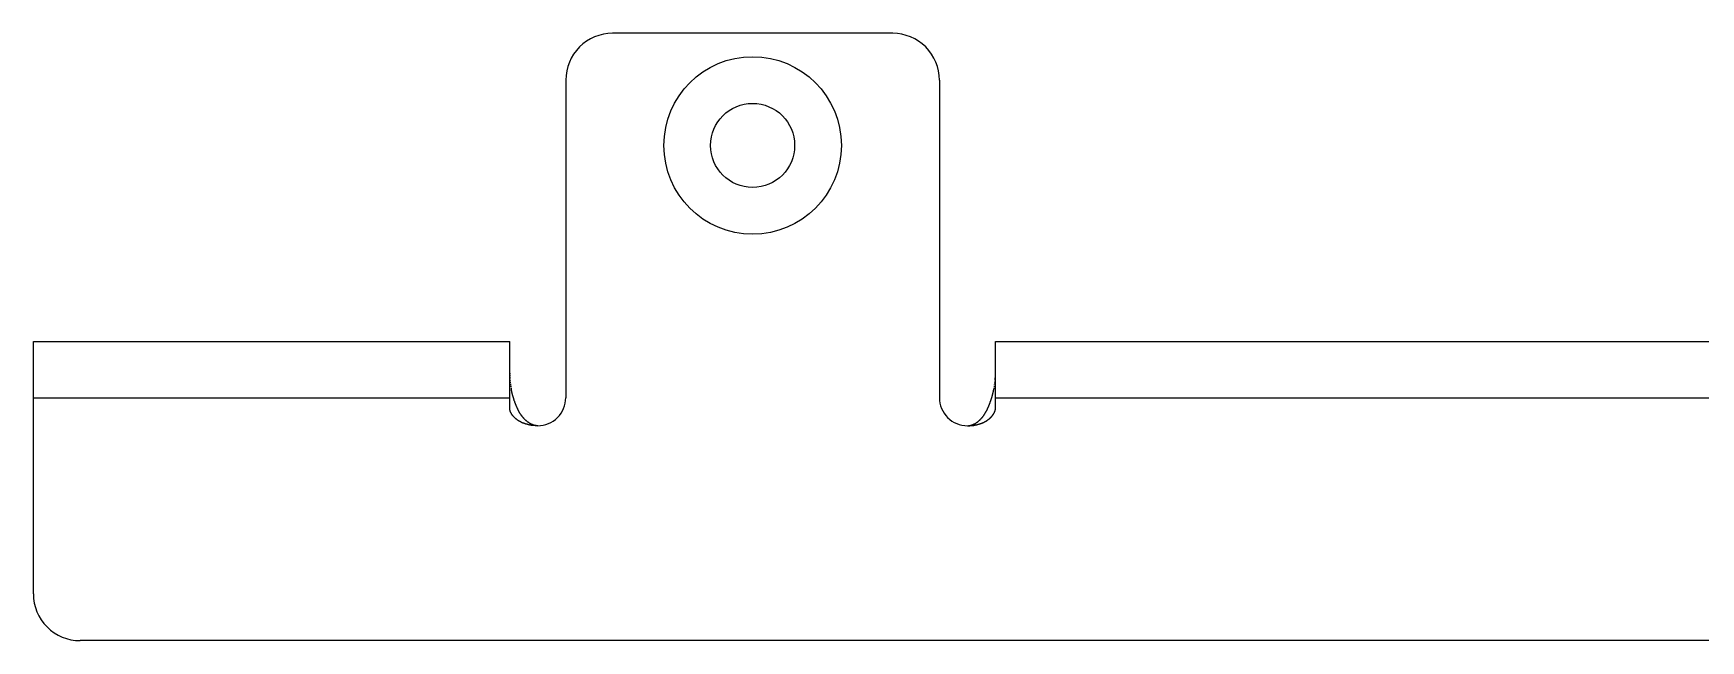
# Model space of a CAD drawing. Extents: x 365 to 1810, y 642 to 1032.
# Drawn here: x 630.3 to 808.8, y 967.2 to 1032.2 of the extents above; entities that cross this region are included whole.
import ezdxf

# ---------------------------------------------------------------- set-up
doc = ezdxf.new("R2010")
doc.units = 0
doc.linetypes.add('HIDDEN', pattern=[0.2, 0.1, -0.1])
doc.layers.add('geometry', color=8, linetype='Continuous')

msp = doc.modelspace()

# ---------------------------------------------------------------- linework, layer by layer
at = {"layer": 'geometry', "linetype": 'CONTINUOUS'}
for points in [[(692.35, 1032.22, 0.414214), (687.35, 1027.22)], [(727.35, 1027.22, 0.414214), (722.35, 1032.22)], [(684.35, 990.22, 0.414214), (687.35, 993.22)], [(727.35, 993.22, 0.414214), (730.35, 990.22)], [(630.35, 972.22, 0.414214), (635.35, 967.22)]]:
    msp.add_lwpolyline(points, format="xyb", dxfattribs=at)
for points in [[(722.35, 1032.22), (692.35, 1032.22)], [(687.35, 1027.22), (687.35, 993.22)], [(727.35, 1027.22), (727.35, 993.22)], [(630.35, 972.22), (630.35, 999.22)], [(630.35, 999.22), (681.35, 999.22)], [(681.35, 992.09), (681.35, 999.22)], [(733.35, 992.09), (733.35, 999.22)], [(733.35, 999.22), (935.35, 999.22)], [(630.35, 993.22), (681.35, 993.22)], [(681.52, 994.12), (681.51, 994.15)], [(681.52, 994.1), (681.52, 994.12)], [(681.53, 994.07), (681.52, 994.1)], [(681.53, 994.04), (681.53, 994.07)], [(681.54, 994.02), (681.53, 994.04)], [(681.54, 993.99), (681.54, 994.02)], [(681.55, 993.97), (681.54, 993.99)], [(681.55, 993.94), (681.55, 993.97)], [(681.56, 993.91), (681.55, 993.94)], [(681.57, 993.89), (681.56, 993.91)], [(681.57, 993.86), (681.57, 993.89)], [(681.58, 993.83), (681.57, 993.86)], [(681.58, 993.81), (681.58, 993.83)], [(681.59, 993.78), (681.58, 993.81)], [(681.6, 993.75), (681.59, 993.78)], [(681.6, 993.73), (681.6, 993.75)], [(681.61, 993.7), (681.6, 993.73)], [(681.62, 993.68), (681.61, 993.7)], [(681.62, 993.65), (681.62, 993.68)], [(681.63, 993.62), (681.62, 993.65)], [(681.63, 993.6), (681.63, 993.62)], [(681.64, 993.57), (681.63, 993.6)], [(681.65, 993.55), (681.64, 993.57)], [(681.65, 993.52), (681.65, 993.55)], [(681.66, 993.49), (681.65, 993.52)], [(681.67, 993.47), (681.66, 993.49)], [(681.68, 993.44), (681.67, 993.47)], [(681.68, 993.42), (681.68, 993.44)], [(681.69, 993.39), (681.68, 993.42)], [(681.7, 993.36), (681.69, 993.39)], [(681.71, 993.34), (681.7, 993.36)], [(681.71, 993.31), (681.71, 993.34)], [(681.72, 993.29), (681.71, 993.31)], [(681.73, 993.26), (681.72, 993.29)], [(681.74, 993.24), (681.73, 993.26)], [(681.74, 993.21), (681.74, 993.24)], [(681.75, 993.18), (681.74, 993.21)], [(681.76, 993.16), (681.75, 993.18)], [(681.77, 993.13), (681.76, 993.16)], [(681.78, 993.11), (681.77, 993.13)], [(681.78, 993.08), (681.78, 993.11)], [(681.79, 993.05), (681.78, 993.08)], [(681.8, 993.03), (681.79, 993.05)], [(681.81, 993), (681.8, 993.03)], [(681.82, 992.98), (681.81, 993)], [(681.83, 992.95), (681.82, 992.98)], [(681.83, 992.93), (681.83, 992.95)], [(681.84, 992.9), (681.83, 992.93)], [(681.85, 992.88), (681.84, 992.9)], [(681.86, 992.85), (681.85, 992.88)], [(681.87, 992.83), (681.86, 992.85)], [(681.88, 992.8), (681.87, 992.83)], [(681.89, 992.77), (681.88, 992.8)], [(681.9, 992.75), (681.89, 992.77)], [(681.91, 992.72), (681.9, 992.75)], [(681.92, 992.7), (681.91, 992.72)], [(681.92, 992.67), (681.92, 992.7)], [(681.93, 992.65), (681.92, 992.67)], [(681.94, 992.62), (681.93, 992.65)], [(681.95, 992.6), (681.94, 992.62)], [(681.96, 992.57), (681.95, 992.6)], [(681.97, 992.55), (681.96, 992.57)], [(681.98, 992.52), (681.97, 992.55)], [(681.99, 992.5), (681.98, 992.52)], [(682, 992.47), (681.99, 992.5)], [(682.01, 992.45), (682, 992.47)], [(732.68, 992.45), (732.69, 992.47)], [(732.69, 992.47), (732.7, 992.5)], [(732.7, 992.5), (732.71, 992.52)], [(732.71, 992.52), (732.72, 992.55)], [(732.72, 992.55), (732.73, 992.57)], [(732.73, 992.57), (732.74, 992.6)], [(732.74, 992.6), (732.75, 992.62)], [(732.75, 992.62), (732.76, 992.65)], [(732.76, 992.65), (732.77, 992.67)], [(732.77, 992.67), (732.78, 992.7)], [(732.78, 992.7), (732.79, 992.72)], [(732.79, 992.72), (732.8, 992.75)], [(732.8, 992.77), (732.81, 992.8)], [(732.8, 992.75), (732.8, 992.77)], [(732.81, 992.8), (732.82, 992.83)], [(732.82, 992.83), (732.83, 992.85)], [(732.83, 992.85), (732.84, 992.88)], [(732.84, 992.88), (732.85, 992.9)], [(732.85, 992.9), (732.86, 992.93)], [(732.86, 992.93), (732.87, 992.95)], [(732.87, 992.95), (732.88, 992.98)], [(732.88, 993), (732.89, 993.03)], [(732.88, 992.98), (732.88, 993)], [(732.89, 993.03), (732.9, 993.05)], [(732.9, 993.05), (732.91, 993.08)], [(732.91, 993.08), (732.92, 993.11)], [(732.92, 993.13), (732.93, 993.16)], [(732.92, 993.11), (732.92, 993.13)], [(732.93, 993.16), (732.94, 993.18)], [(732.94, 993.18), (732.95, 993.21)], [(732.95, 993.21), (732.96, 993.24)], [(732.96, 993.26), (732.97, 993.29)], [(732.96, 993.24), (732.96, 993.26)], [(732.97, 993.29), (732.98, 993.31)], [(732.98, 993.31), (732.99, 993.34)], [(732.99, 993.36), (733, 993.39)], [(732.99, 993.34), (732.99, 993.36)], [(733, 993.39), (733.01, 993.42)], [(733.01, 993.42), (733.02, 993.44)], [(733.02, 993.47), (733.03, 993.49)], [(733.02, 993.44), (733.02, 993.47)], [(733.03, 993.49), (733.04, 993.52)], [(733.04, 993.55), (733.05, 993.57)], [(733.04, 993.52), (733.04, 993.55)], [(733.05, 993.57), (733.06, 993.6)], [(733.06, 993.62), (733.07, 993.65)], [(733.06, 993.6), (733.06, 993.62)], [(733.07, 993.65), (733.08, 993.68)], [(733.08, 993.7), (733.09, 993.73)], [(733.08, 993.68), (733.08, 993.7)], [(733.09, 993.73), (733.1, 993.75)], [(733.1, 993.78), (733.11, 993.81)], [(733.1, 993.75), (733.1, 993.78)], [(733.11, 993.83), (733.12, 993.86)], [(733.11, 993.81), (733.11, 993.83)], [(733.12, 993.86), (733.13, 993.89)], [(733.13, 993.91), (733.14, 993.94)], [(733.13, 993.89), (733.13, 993.91)], [(733.14, 993.97), (733.15, 993.99)], [(733.14, 993.94), (733.14, 993.97)], [(733.15, 994.02), (733.16, 994.04)], [(733.15, 993.99), (733.15, 994.02)], [(733.16, 994.07), (733.17, 994.1)], [(733.16, 994.04), (733.16, 994.07)], [(733.17, 994.1), (733.17, 994.12)], [(733.17, 994.12), (733.18, 994.15)], [(733.35, 993.22), (935.35, 993.22)], [(681.35, 992.06), (681.35, 992.09)], [(681.35, 992.04), (681.35, 992.06)], [(681.35, 992.02), (681.35, 992.04)], [(681.35, 991.99), (681.35, 992.02)], [(681.35, 991.97), (681.35, 991.99)], [(681.36, 991.95), (681.35, 991.97)], [(681.36, 991.92), (681.36, 991.95)], [(681.37, 991.9), (681.36, 991.92)], [(681.37, 991.88), (681.37, 991.9)], [(681.38, 991.85), (681.37, 991.88)], [(681.38, 991.83), (681.38, 991.85)], [(681.39, 991.81), (681.38, 991.83)], [(681.4, 991.79), (681.39, 991.81)], [(681.4, 991.76), (681.4, 991.79)], [(681.41, 991.74), (681.4, 991.76)], [(681.42, 991.72), (681.41, 991.74)], [(681.43, 991.7), (681.42, 991.72)], [(681.44, 991.67), (681.43, 991.7)], [(681.45, 991.65), (681.44, 991.67)], [(681.46, 991.63), (681.45, 991.65)], [(681.47, 991.61), (681.46, 991.63)], [(681.48, 991.59), (681.47, 991.61)], [(681.49, 991.57), (681.48, 991.59)], [(681.5, 991.55), (681.49, 991.57)], [(681.52, 991.52), (681.5, 991.55)], [(681.53, 991.5), (681.52, 991.52)], [(681.54, 991.48), (681.53, 991.5)], [(681.55, 991.46), (681.54, 991.48)], [(681.57, 991.44), (681.55, 991.46)], [(681.58, 991.42), (681.57, 991.44)], [(681.6, 991.4), (681.58, 991.42)], [(681.61, 991.38), (681.6, 991.4)], [(681.62, 991.36), (681.61, 991.38)], [(681.64, 991.34), (681.62, 991.36)], [(681.65, 991.32), (681.64, 991.34)], [(681.67, 991.3), (681.65, 991.32)], [(681.68, 991.28), (681.67, 991.3)], [(681.7, 991.27), (681.68, 991.28)], [(681.72, 991.25), (681.7, 991.27)], [(681.73, 991.23), (681.72, 991.25)], [(681.75, 991.21), (681.73, 991.23)], [(681.76, 991.19), (681.75, 991.21)], [(681.78, 991.17), (681.76, 991.19)], [(681.8, 991.16), (681.78, 991.17)], [(681.81, 991.14), (681.8, 991.16)], [(681.83, 991.12), (681.81, 991.14)], [(681.85, 991.11), (681.83, 991.12)], [(681.87, 991.09), (681.85, 991.11)], [(681.88, 991.07), (681.87, 991.09)], [(681.9, 991.05), (681.88, 991.07)], [(681.92, 991.04), (681.9, 991.05)], [(681.93, 991.02), (681.92, 991.04)], [(681.95, 991.01), (681.93, 991.02)], [(681.97, 990.99), (681.95, 991.01)], [(681.99, 990.97), (681.97, 990.99)], [(682.01, 990.96), (681.99, 990.97)], [(682.02, 992.42), (682.01, 992.45)], [(682.03, 990.94), (682.01, 990.96)], [(682.03, 992.39), (682.02, 992.42)], [(682.04, 992.37), (682.03, 992.39)], [(682.04, 990.93), (682.03, 990.94)], [(682.05, 992.35), (682.04, 992.37)], [(682.06, 990.91), (682.04, 990.93)], [(682.07, 992.32), (682.05, 992.35)], [(682.08, 992.29), (682.07, 992.32)], [(682.08, 990.9), (682.06, 990.91)], [(682.09, 992.27), (682.08, 992.29)], [(682.1, 990.88), (682.08, 990.9)], [(682.1, 992.25), (682.09, 992.27)], [(682.11, 992.22), (682.1, 992.25)], [(682.12, 990.87), (682.1, 990.88)], [(682.12, 992.2), (682.11, 992.22)], [(682.13, 992.17), (682.12, 992.2)], [(682.14, 990.86), (682.12, 990.87)], [(682.14, 992.14), (682.13, 992.17)], [(682.15, 992.12), (682.14, 992.14)], [(682.16, 990.84), (682.14, 990.86)], [(682.16, 992.1), (682.15, 992.12)], [(682.17, 992.07), (682.16, 992.1)], [(682.18, 990.83), (682.16, 990.84)], [(682.19, 992.05), (682.17, 992.07)], [(682.2, 990.81), (682.18, 990.83)], [(682.2, 992.02), (682.19, 992.05)], [(682.21, 992), (682.2, 992.02)], [(682.22, 990.8), (682.2, 990.81)], [(682.22, 991.97), (682.21, 992)], [(682.23, 991.95), (682.22, 991.97)], [(682.24, 990.79), (682.22, 990.8)], [(682.25, 991.92), (682.23, 991.95)], [(682.26, 990.77), (682.24, 990.79)], [(682.26, 991.9), (682.25, 991.92)], [(682.27, 991.88), (682.26, 991.9)], [(682.28, 990.76), (682.26, 990.77)], [(682.28, 991.85), (682.27, 991.88)], [(682.29, 991.83), (682.28, 991.85)], [(682.3, 990.75), (682.28, 990.76)], [(682.31, 991.8), (682.29, 991.83)], [(682.32, 990.73), (682.3, 990.75)], [(682.32, 991.78), (682.31, 991.8)], [(682.33, 991.75), (682.32, 991.78)], [(682.34, 990.72), (682.32, 990.73)], [(682.35, 991.73), (682.33, 991.75)], [(682.36, 990.71), (682.34, 990.72)], [(682.36, 991.71), (682.35, 991.73)], [(682.37, 991.68), (682.36, 991.71)], [(682.38, 990.7), (682.36, 990.71)], [(682.39, 991.66), (682.37, 991.68)], [(682.4, 990.68), (682.38, 990.7)], [(682.4, 991.64), (682.39, 991.66)], [(682.41, 991.61), (682.4, 991.64)], [(682.43, 990.67), (682.4, 990.68)], [(682.43, 991.59), (682.41, 991.61)], [(682.44, 991.57), (682.43, 991.59)], [(682.46, 991.54), (682.44, 991.57)], [(682.47, 991.52), (682.46, 991.54)], [(682.48, 991.5), (682.47, 991.52)], [(682.5, 991.47), (682.48, 991.5)], [(682.51, 991.45), (682.5, 991.47)], [(682.53, 991.43), (682.51, 991.45)], [(682.54, 991.41), (682.53, 991.43)], [(682.56, 991.38), (682.54, 991.41)], [(682.57, 991.36), (682.56, 991.38)], [(682.59, 991.34), (682.57, 991.36)], [(682.6, 991.32), (682.59, 991.34)], [(682.62, 991.29), (682.6, 991.32)], [(682.64, 991.27), (682.62, 991.29)], [(682.65, 991.25), (682.64, 991.27)], [(682.67, 991.23), (682.65, 991.25)], [(682.68, 991.21), (682.67, 991.23)], [(682.7, 991.19), (682.68, 991.21)], [(682.72, 991.16), (682.7, 991.19)], [(682.74, 991.14), (682.72, 991.16)], [(682.75, 991.12), (682.74, 991.14)], [(682.77, 991.1), (682.75, 991.12)], [(682.79, 991.08), (682.77, 991.1)], [(682.8, 991.06), (682.79, 991.08)], [(682.82, 991.04), (682.8, 991.06)], [(682.84, 991.02), (682.82, 991.04)], [(682.86, 991), (682.84, 991.02)], [(682.88, 990.98), (682.86, 991)], [(682.89, 990.96), (682.88, 990.98)], [(682.91, 990.94), (682.89, 990.96)], [(682.93, 990.92), (682.91, 990.94)], [(682.95, 990.9), (682.93, 990.92)], [(682.97, 990.88), (682.95, 990.9)], [(682.99, 990.86), (682.97, 990.88)], [(683.01, 990.84), (682.99, 990.86)], [(683.03, 990.82), (683.01, 990.84)], [(683.05, 990.81), (683.03, 990.82)], [(683.07, 990.79), (683.05, 990.81)], [(683.09, 990.77), (683.07, 990.79)], [(683.11, 990.75), (683.09, 990.77)], [(683.13, 990.73), (683.11, 990.75)], [(683.15, 990.72), (683.13, 990.73)], [(683.17, 990.7), (683.15, 990.72)], [(683.2, 990.68), (683.17, 990.7)], [(683.22, 990.66), (683.2, 990.68)], [(731.47, 990.66), (731.5, 990.68)], [(731.5, 990.68), (731.52, 990.7)], [(731.52, 990.7), (731.54, 990.72)], [(731.54, 990.72), (731.56, 990.73)], [(731.56, 990.73), (731.58, 990.75)], [(731.58, 990.75), (731.6, 990.77)], [(731.6, 990.77), (731.62, 990.79)], [(731.62, 990.79), (731.64, 990.81)], [(731.64, 990.81), (731.66, 990.82)], [(731.66, 990.82), (731.68, 990.84)], [(731.68, 990.84), (731.7, 990.86)], [(731.7, 990.86), (731.72, 990.88)], [(731.72, 990.88), (731.74, 990.9)], [(731.74, 990.9), (731.76, 990.92)], [(731.76, 990.92), (731.78, 990.94)], [(731.78, 990.94), (731.8, 990.96)], [(731.8, 990.96), (731.82, 990.98)], [(731.82, 990.98), (731.84, 991)], [(731.84, 991), (731.85, 991.02)], [(731.85, 991.02), (731.87, 991.04)], [(731.87, 991.04), (731.89, 991.06)], [(731.89, 991.06), (731.91, 991.08)], [(731.91, 991.08), (731.92, 991.1)], [(731.92, 991.1), (731.94, 991.12)], [(731.94, 991.12), (731.96, 991.14)], [(731.96, 991.14), (731.98, 991.16)], [(731.98, 991.16), (731.99, 991.19)], [(731.99, 991.19), (732.01, 991.21)], [(732.01, 991.21), (732.02, 991.23)], [(732.02, 991.23), (732.04, 991.25)], [(732.04, 991.25), (732.06, 991.27)], [(732.06, 991.27), (732.07, 991.29)], [(732.07, 991.29), (732.09, 991.32)], [(732.09, 991.32), (732.1, 991.34)], [(732.1, 991.34), (732.12, 991.36)], [(732.12, 991.36), (732.13, 991.38)], [(732.13, 991.38), (732.15, 991.41)], [(732.15, 991.41), (732.16, 991.43)], [(732.16, 991.43), (732.18, 991.45)], [(732.18, 991.45), (732.19, 991.47)], [(732.19, 991.47), (732.21, 991.5)], [(732.21, 991.5), (732.22, 991.52)], [(732.22, 991.52), (732.24, 991.54)], [(732.24, 991.54), (732.25, 991.57)], [(732.25, 991.57), (732.26, 991.59)], [(732.26, 991.59), (732.28, 991.61)], [(732.27, 990.67), (732.29, 990.68)], [(732.28, 991.61), (732.29, 991.64)], [(732.29, 991.64), (732.31, 991.66)], [(732.29, 990.68), (732.31, 990.7)], [(732.31, 991.66), (732.32, 991.68)], [(732.31, 990.7), (732.33, 990.71)], [(732.32, 991.68), (732.33, 991.71)], [(732.33, 991.71), (732.35, 991.73)], [(732.33, 990.71), (732.35, 990.72)], [(732.35, 991.73), (732.36, 991.75)], [(732.35, 990.72), (732.37, 990.73)], [(732.36, 991.75), (732.37, 991.78)], [(732.37, 991.78), (732.38, 991.8)], [(732.37, 990.73), (732.39, 990.75)], [(732.38, 991.8), (732.4, 991.83)], [(732.39, 990.75), (732.41, 990.76)], [(732.4, 991.83), (732.41, 991.85)], [(732.41, 991.85), (732.42, 991.88)], [(732.41, 990.76), (732.43, 990.77)], [(732.42, 991.88), (732.43, 991.9)], [(732.43, 991.9), (732.45, 991.92)], [(732.43, 990.77), (732.45, 990.79)], [(732.45, 991.92), (732.46, 991.95)], [(732.45, 990.79), (732.47, 990.8)], [(732.46, 991.95), (732.47, 991.97)], [(732.47, 991.97), (732.48, 992)], [(732.47, 990.8), (732.49, 990.81)], [(732.48, 992), (732.49, 992.02)], [(732.49, 992.02), (732.51, 992.05)], [(732.49, 990.81), (732.51, 990.83)], [(732.51, 992.05), (732.52, 992.07)], [(732.51, 990.83), (732.53, 990.84)], [(732.52, 992.07), (732.53, 992.1)], [(732.53, 992.1), (732.54, 992.12)], [(732.53, 990.84), (732.55, 990.86)], [(732.54, 992.12), (732.55, 992.14)], [(732.55, 992.14), (732.56, 992.17)], [(732.55, 990.86), (732.57, 990.87)], [(732.56, 992.17), (732.57, 992.2)], [(732.57, 992.2), (732.58, 992.22)], [(732.57, 990.87), (732.59, 990.88)], [(732.58, 992.22), (732.6, 992.25)], [(732.59, 990.88), (732.61, 990.9)], [(732.6, 992.25), (732.61, 992.27)], [(732.61, 992.27), (732.62, 992.29)], [(732.61, 990.9), (732.63, 990.91)], [(732.62, 992.29), (732.63, 992.32)], [(732.63, 992.32), (732.64, 992.35)], [(732.63, 990.91), (732.65, 990.93)], [(732.64, 992.35), (732.65, 992.37)], [(732.65, 992.37), (732.66, 992.39)], [(732.65, 990.93), (732.67, 990.94)], [(732.66, 992.39), (732.67, 992.42)], [(732.67, 992.42), (732.68, 992.45)], [(732.67, 990.94), (732.68, 990.96)], [(732.68, 990.96), (732.7, 990.97)], [(732.7, 990.97), (732.72, 990.99)], [(732.72, 990.99), (732.74, 991.01)], [(732.74, 991.01), (732.76, 991.02)], [(732.76, 991.02), (732.77, 991.04)], [(732.77, 991.04), (732.79, 991.05)], [(732.79, 991.05), (732.81, 991.07)], [(732.81, 991.07), (732.83, 991.09)], [(732.83, 991.09), (732.85, 991.11)], [(732.85, 991.11), (732.86, 991.12)], [(732.86, 991.12), (732.88, 991.14)], [(732.88, 991.14), (732.9, 991.16)], [(732.9, 991.16), (732.91, 991.17)], [(732.91, 991.17), (732.93, 991.19)], [(732.93, 991.19), (732.95, 991.21)], [(732.95, 991.21), (732.96, 991.23)], [(732.96, 991.23), (732.98, 991.25)], [(732.98, 991.25), (732.99, 991.27)], [(732.99, 991.27), (733.01, 991.28)], [(733.01, 991.28), (733.02, 991.3)], [(733.02, 991.3), (733.04, 991.32)], [(733.04, 991.32), (733.05, 991.34)], [(733.05, 991.34), (733.07, 991.36)], [(733.07, 991.36), (733.08, 991.38)], [(733.08, 991.38), (733.1, 991.4)], [(733.1, 991.4), (733.11, 991.42)], [(733.11, 991.42), (733.12, 991.44)], [(733.12, 991.44), (733.14, 991.46)], [(733.14, 991.46), (733.15, 991.48)], [(733.15, 991.48), (733.16, 991.5)], [(733.16, 991.5), (733.18, 991.52)], [(733.18, 991.52), (733.19, 991.55)], [(733.19, 991.55), (733.2, 991.57)], [(733.2, 991.57), (733.21, 991.59)], [(733.21, 991.59), (733.22, 991.61)], [(733.22, 991.61), (733.23, 991.63)], [(733.23, 991.63), (733.24, 991.65)], [(733.24, 991.65), (733.25, 991.67)], [(733.25, 991.67), (733.26, 991.7)], [(733.26, 991.7), (733.27, 991.72)], [(733.27, 991.72), (733.28, 991.74)], [(733.28, 991.74), (733.29, 991.76)], [(733.29, 991.76), (733.3, 991.79)], [(733.3, 991.81), (733.31, 991.83)], [(733.3, 991.79), (733.3, 991.81)], [(733.31, 991.83), (733.32, 991.85)], [(733.32, 991.88), (733.33, 991.9)], [(733.32, 991.85), (733.32, 991.88)], [(733.33, 991.92), (733.34, 991.95)], [(733.33, 991.9), (733.33, 991.92)], [(733.35, 992.04), (733.35, 992.06)], [(733.34, 992.02), (733.35, 992.04)], [(733.34, 991.99), (733.34, 992.02)], [(733.34, 991.97), (733.34, 991.99)], [(733.34, 991.95), (733.34, 991.97)], [(733.35, 992.06), (733.35, 992.09)], [(682.45, 990.66), (682.43, 990.67)], [(682.47, 990.65), (682.45, 990.66)], [(682.49, 990.64), (682.47, 990.65)], [(682.51, 990.63), (682.49, 990.64)], [(682.53, 990.62), (682.51, 990.63)], [(682.55, 990.61), (682.53, 990.62)], [(682.58, 990.59), (682.55, 990.61)], [(682.6, 990.58), (682.58, 990.59)], [(682.62, 990.57), (682.6, 990.58)], [(682.64, 990.56), (682.62, 990.57)], [(682.66, 990.55), (682.64, 990.56)], [(682.69, 990.54), (682.66, 990.55)], [(682.71, 990.53), (682.69, 990.54)], [(682.73, 990.52), (682.71, 990.53)], [(682.75, 990.51), (682.73, 990.52)], [(682.78, 990.5), (682.75, 990.51)], [(682.8, 990.5), (682.78, 990.5)], [(682.82, 990.49), (682.8, 990.5)], [(682.85, 990.48), (682.82, 990.49)], [(682.87, 990.47), (682.85, 990.48)], [(682.89, 990.46), (682.87, 990.47)], [(682.91, 990.45), (682.89, 990.46)], [(682.94, 990.45), (682.91, 990.45)], [(682.96, 990.44), (682.94, 990.45)], [(682.98, 990.43), (682.96, 990.44)], [(683.01, 990.42), (682.98, 990.43)], [(683.03, 990.41), (683.01, 990.42)], [(683.05, 990.41), (683.03, 990.41)], [(683.08, 990.4), (683.05, 990.41)], [(683.1, 990.39), (683.08, 990.4)], [(683.12, 990.38), (683.1, 990.39)], [(683.15, 990.38), (683.12, 990.38)], [(683.17, 990.37), (683.15, 990.38)], [(683.2, 990.37), (683.17, 990.37)], [(683.22, 990.36), (683.2, 990.37)], [(683.24, 990.64), (683.22, 990.66)], [(683.24, 990.35), (683.22, 990.36)], [(683.26, 990.63), (683.24, 990.64)], [(683.27, 990.35), (683.24, 990.35)], [(683.28, 990.61), (683.26, 990.63)], [(683.29, 990.34), (683.27, 990.35)], [(683.31, 990.6), (683.28, 990.61)], [(683.32, 990.34), (683.29, 990.34)], [(683.33, 990.58), (683.31, 990.6)], [(683.34, 990.33), (683.32, 990.34)], [(683.35, 990.56), (683.33, 990.58)], [(683.36, 990.32), (683.34, 990.33)], [(683.38, 990.55), (683.35, 990.56)], [(683.39, 990.32), (683.36, 990.32)], [(683.4, 990.53), (683.38, 990.55)], [(683.41, 990.31), (683.39, 990.32)], [(683.42, 990.52), (683.4, 990.53)], [(683.43, 990.31), (683.41, 990.31)], [(683.45, 990.5), (683.42, 990.52)], [(683.46, 990.3), (683.43, 990.31)], [(683.47, 990.49), (683.45, 990.5)], [(683.48, 990.3), (683.46, 990.3)], [(683.49, 990.47), (683.47, 990.49)], [(683.51, 990.29), (683.48, 990.3)], [(683.52, 990.46), (683.49, 990.47)], [(683.53, 990.29), (683.51, 990.29)], [(683.54, 990.45), (683.52, 990.46)], [(683.55, 990.28), (683.53, 990.29)], [(683.57, 990.43), (683.54, 990.45)], [(683.58, 990.28), (683.55, 990.28)], [(683.59, 990.42), (683.57, 990.43)], [(683.6, 990.28), (683.58, 990.28)], [(683.62, 990.41), (683.59, 990.42)], [(683.63, 990.27), (683.6, 990.28)], [(683.64, 990.39), (683.62, 990.41)], [(683.65, 990.27), (683.63, 990.27)], [(683.67, 990.38), (683.64, 990.39)], [(683.67, 990.26), (683.65, 990.27)], [(683.69, 990.37), (683.67, 990.38)], [(683.7, 990.26), (683.67, 990.26)], [(683.72, 990.36), (683.69, 990.37)], [(683.72, 990.26), (683.7, 990.26)], [(683.74, 990.35), (683.72, 990.36)], [(683.75, 990.25), (683.72, 990.26)], [(683.77, 990.34), (683.74, 990.35)], [(683.77, 990.25), (683.75, 990.25)], [(683.79, 990.33), (683.77, 990.34)], [(683.8, 990.25), (683.77, 990.25)], [(683.82, 990.32), (683.79, 990.33)], [(683.82, 990.25), (683.8, 990.25)], [(683.84, 990.31), (683.82, 990.32)], [(683.85, 990.24), (683.82, 990.25)], [(683.87, 990.3), (683.84, 990.31)], [(683.87, 990.24), (683.85, 990.24)], [(683.89, 990.29), (683.87, 990.3)], [(683.89, 990.24), (683.87, 990.24)], [(683.92, 990.24), (683.89, 990.24)], [(683.92, 990.28), (683.89, 990.29)], [(683.95, 990.27), (683.92, 990.28)], [(683.94, 990.23), (683.92, 990.24)], [(683.97, 990.23), (683.94, 990.23)], [(683.97, 990.27), (683.95, 990.27)], [(683.99, 990.23), (683.97, 990.23)], [(684, 990.26), (683.97, 990.27)], [(684.01, 990.23), (683.99, 990.23)], [(684.03, 990.25), (684, 990.26)], [(684.04, 990.23), (684.01, 990.23)], [(684.05, 990.25), (684.03, 990.25)], [(684.06, 990.23), (684.04, 990.23)], [(684.08, 990.24), (684.05, 990.25)], [(684.09, 990.22), (684.06, 990.23)], [(684.11, 990.24), (684.08, 990.24)], [(684.11, 990.22), (684.09, 990.22)], [(684.13, 990.23), (684.11, 990.24)], [(684.13, 990.22), (684.11, 990.22)], [(684.16, 990.23), (684.13, 990.23)], [(684.16, 990.22), (684.13, 990.22)], [(684.18, 990.23), (684.16, 990.23)], [(684.18, 990.22), (684.16, 990.22)], [(684.21, 990.22), (684.18, 990.23)], [(684.2, 990.22), (684.18, 990.22)], [(684.23, 990.22), (684.2, 990.22)], [(684.24, 990.22), (684.21, 990.22)], [(684.25, 990.22), (684.23, 990.22)], [(684.27, 990.22), (684.24, 990.22)], [(684.28, 990.22), (684.25, 990.22)], [(684.29, 990.22), (684.27, 990.22)], [(684.3, 990.22), (684.28, 990.22)], [(684.32, 990.22), (684.29, 990.22)], [(684.32, 990.22), (684.3, 990.22)], [(684.35, 990.22), (684.32, 990.22)], [(684.35, 990.22), (684.32, 990.22)], [(730.35, 990.22), (730.37, 990.22)], [(730.35, 990.22), (730.37, 990.22)], [(730.37, 990.22), (730.39, 990.22)], [(730.37, 990.22), (730.4, 990.22)], [(730.39, 990.22), (730.42, 990.22)], [(730.4, 990.22), (730.43, 990.22)], [(730.42, 990.22), (730.44, 990.22)], [(730.43, 990.22), (730.45, 990.22)], [(730.44, 990.22), (730.46, 990.22)], [(730.45, 990.22), (730.48, 990.22)], [(730.46, 990.22), (730.49, 990.22)], [(730.48, 990.22), (730.51, 990.23)], [(730.49, 990.22), (730.51, 990.22)], [(730.51, 990.23), (730.53, 990.23)], [(730.51, 990.22), (730.54, 990.22)], [(730.53, 990.23), (730.56, 990.23)], [(730.54, 990.22), (730.56, 990.22)], [(730.56, 990.23), (730.59, 990.24)], [(730.56, 990.22), (730.58, 990.22)], [(730.58, 990.22), (730.61, 990.22)], [(730.59, 990.24), (730.61, 990.24)], [(730.61, 990.24), (730.64, 990.25)], [(730.61, 990.22), (730.63, 990.23)], [(730.63, 990.23), (730.65, 990.23)], [(730.64, 990.25), (730.67, 990.25)], [(730.65, 990.23), (730.68, 990.23)], [(730.67, 990.25), (730.69, 990.26)], [(730.68, 990.23), (730.7, 990.23)], [(730.69, 990.26), (730.72, 990.27)], [(730.7, 990.23), (730.73, 990.23)], [(730.72, 990.27), (730.75, 990.27)], [(730.73, 990.23), (730.75, 990.23)], [(730.75, 990.27), (730.77, 990.28)], [(730.75, 990.23), (730.78, 990.24)], [(730.77, 990.28), (730.8, 990.29)], [(730.78, 990.24), (730.8, 990.24)], [(730.8, 990.29), (730.82, 990.3)], [(730.8, 990.24), (730.82, 990.24)], [(730.82, 990.3), (730.85, 990.31)], [(730.82, 990.24), (730.85, 990.24)], [(730.85, 990.31), (730.88, 990.32)], [(730.85, 990.24), (730.87, 990.25)], [(730.87, 990.25), (730.9, 990.25)], [(730.88, 990.32), (730.9, 990.33)], [(730.9, 990.33), (730.93, 990.34)], [(730.9, 990.25), (730.92, 990.25)], [(730.92, 990.25), (730.95, 990.25)], [(730.93, 990.34), (730.95, 990.35)], [(730.95, 990.25), (730.97, 990.26)], [(730.95, 990.35), (730.98, 990.36)], [(730.97, 990.26), (730.99, 990.26)], [(730.98, 990.36), (731, 990.37)], [(730.99, 990.26), (731.02, 990.26)], [(731, 990.37), (731.03, 990.38)], [(731.02, 990.26), (731.04, 990.27)], [(731.03, 990.38), (731.05, 990.39)], [(731.04, 990.27), (731.07, 990.27)], [(731.05, 990.39), (731.08, 990.41)], [(731.07, 990.27), (731.09, 990.28)], [(731.08, 990.41), (731.1, 990.42)], [(731.09, 990.28), (731.11, 990.28)], [(731.1, 990.42), (731.13, 990.43)], [(731.11, 990.28), (731.14, 990.28)], [(731.13, 990.43), (731.15, 990.45)], [(731.14, 990.28), (731.16, 990.29)], [(731.15, 990.45), (731.17, 990.46)], [(731.16, 990.29), (731.19, 990.29)], [(731.17, 990.46), (731.2, 990.47)], [(731.19, 990.29), (731.21, 990.3)], [(731.2, 990.47), (731.22, 990.49)], [(731.21, 990.3), (731.23, 990.3)], [(731.22, 990.49), (731.25, 990.5)], [(731.23, 990.3), (731.26, 990.31)], [(731.25, 990.5), (731.27, 990.52)], [(731.26, 990.31), (731.28, 990.31)], [(731.27, 990.52), (731.29, 990.53)], [(731.28, 990.31), (731.31, 990.32)], [(731.29, 990.53), (731.32, 990.55)], [(731.31, 990.32), (731.33, 990.32)], [(731.32, 990.55), (731.34, 990.56)], [(731.33, 990.32), (731.35, 990.33)], [(731.34, 990.56), (731.36, 990.58)], [(731.35, 990.33), (731.38, 990.34)], [(731.36, 990.58), (731.38, 990.6)], [(731.38, 990.6), (731.41, 990.61)], [(731.38, 990.34), (731.4, 990.34)], [(731.4, 990.34), (731.43, 990.35)], [(731.41, 990.61), (731.43, 990.63)], [(731.43, 990.63), (731.45, 990.64)], [(731.43, 990.35), (731.45, 990.35)], [(731.45, 990.64), (731.47, 990.66)], [(731.45, 990.35), (731.47, 990.36)], [(731.47, 990.36), (731.5, 990.37)], [(731.5, 990.37), (731.52, 990.37)], [(731.52, 990.37), (731.54, 990.38)], [(731.54, 990.38), (731.57, 990.38)], [(731.57, 990.38), (731.59, 990.39)], [(731.59, 990.39), (731.62, 990.4)], [(731.62, 990.4), (731.64, 990.41)], [(731.64, 990.41), (731.66, 990.41)], [(731.66, 990.41), (731.68, 990.42)], [(731.68, 990.42), (731.71, 990.43)], [(731.71, 990.43), (731.73, 990.44)], [(731.73, 990.44), (731.75, 990.45)], [(731.75, 990.45), (731.78, 990.45)], [(731.78, 990.45), (731.8, 990.46)], [(731.8, 990.46), (731.82, 990.47)], [(731.82, 990.47), (731.85, 990.48)], [(731.85, 990.48), (731.87, 990.49)], [(731.87, 990.49), (731.89, 990.5)], [(731.89, 990.5), (731.91, 990.5)], [(731.91, 990.5), (731.94, 990.51)], [(731.94, 990.51), (731.96, 990.52)], [(731.96, 990.52), (731.98, 990.53)], [(731.98, 990.53), (732, 990.54)], [(732, 990.54), (732.03, 990.55)], [(732.03, 990.55), (732.05, 990.56)], [(732.05, 990.56), (732.07, 990.57)], [(732.07, 990.57), (732.09, 990.58)], [(732.09, 990.58), (732.12, 990.59)], [(732.12, 990.59), (732.14, 990.61)], [(732.14, 990.61), (732.16, 990.62)], [(732.16, 990.62), (732.18, 990.63)], [(732.18, 990.63), (732.2, 990.64)], [(732.2, 990.64), (732.22, 990.65)], [(732.22, 990.65), (732.25, 990.66)], [(732.25, 990.66), (732.27, 990.67)], [(1695.35, 967.22), (635.35, 967.22)]]:
    msp.add_lwpolyline(points, dxfattribs=at)
at = {"layer": 'geometry', "linetype": 'HIDDEN'}
for points in [[(681.35, 995.83, 0.017377), (681.37, 995.27)], [(681.37, 995.27, 0.02978), (681.51, 994.15)], [(733.18, 994.15, 0.02978), (733.33, 995.27)], [(733.33, 995.27, 0.017377), (733.35, 995.83)]]:
    msp.add_lwpolyline(points, format="xyb", dxfattribs=at)
at = {"layer": 'geometry', "linetype": 'CONTINUOUS'}
for radius in [9.5, 4.5]:
    msp.add_circle((707.35, 1020.22), radius, dxfattribs=at)

doc.saveas('drawing.dxf')
